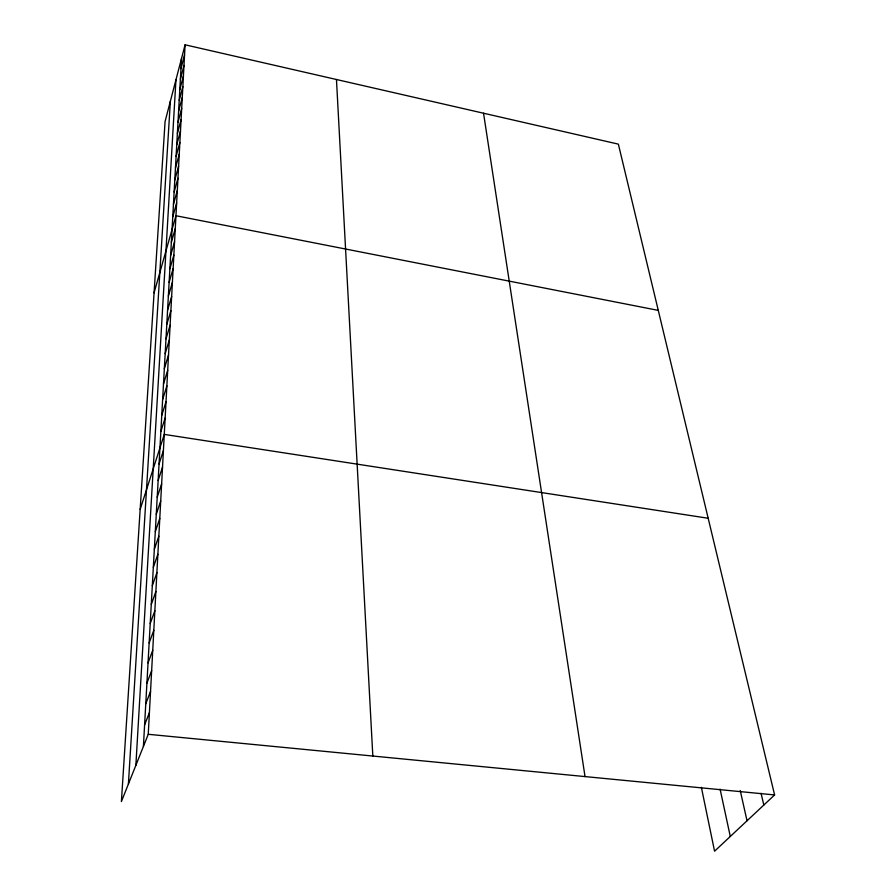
<?xml version="1.0" encoding="UTF-8"?>
<svg xmlns="http://www.w3.org/2000/svg" width="896" height="896" viewBox="0 0 896 896"><rect width="100%" height="100%" fill="white"/><g stroke="black" fill="none" stroke-linecap="round" stroke-linejoin="round"><path stroke-width="1.34" d="M185.091 44.8L165.077 121.498L121.397 801.584L148.254 734.294L185.091 44.8L618.363 144.133L774.603 794.942L714.571 851.2L701.366 787.326M143.405 746.458L181.53 58.419M135.867 765.33L175.963 79.766M128.397 784.056L170.374 101.203M180.97 68.667L184.542 55.026M180.387 79.061L183.982 65.408M179.805 89.6L183.422 75.936M179.211 100.307L182.851 86.621M178.606 111.171L182.269 97.474M178.002 122.203L181.686 108.494M177.374 133.392L181.093 119.672M176.747 144.76L180.477 131.029M176.109 156.307L179.861 142.565M175.459 168.034L179.245 154.28M174.798 179.939L178.606 166.186M174.126 192.035L177.957 178.27M173.454 204.322L177.307 190.557M172.76 216.798L176.635 203.045M154.067 292.88L175.952 215.734L658.28 310.386M171.338 242.379L175.269 228.626M170.61 255.494L174.563 241.741M169.87 268.811L173.858 255.069M169.12 282.363L173.13 268.621M168.358 296.139L172.39 282.408M167.586 310.15L171.651 296.442M166.79 324.397L170.89 310.699M165.995 338.89L170.106 325.214M165.178 353.64L169.322 339.987M164.338 368.659L168.515 355.029M163.498 383.936L167.698 370.328M162.635 399.482L166.869 385.907M161.75 415.318L166.018 401.778M160.866 431.435L165.155 417.939M140.168 509.41L164.282 434.403L708.176 518.269M159.051 464.005L163.408 450.587M158.144 480.446L162.534 467.085M157.214 497.19L161.638 483.874M156.274 514.237L160.72 500.976M155.31 531.608L159.79 518.414M154.325 549.304L158.838 536.166M153.328 567.336L157.875 554.266M152.309 585.704L156.89 572.723M151.278 604.442L155.882 591.539M150.214 623.538L154.862 610.725M149.139 643.014L153.81 630.291M148.03 662.883L152.746 650.25M146.91 683.144L151.659 670.622M145.768 703.819L150.55 691.41M144.592 724.92L149.419 712.622M148.254 734.294L774.603 794.942M761.074 793.318L763.818 805.056M740.23 790.518L747.029 820.781M720.093 789.118L730.285 836.472M483.538 113.221L585.032 776.586M336.459 79.498L372.826 756.045"/></g></svg>
